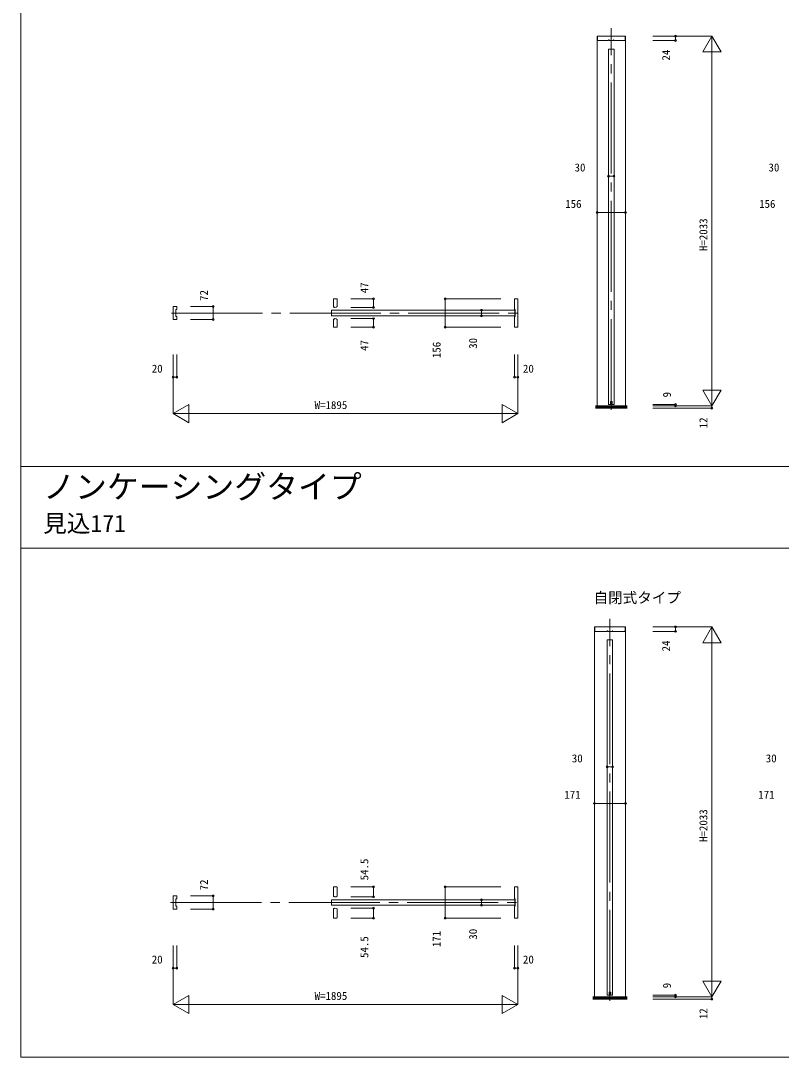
# Model space of a CAD drawing. Units: millimetres, scale not verified. Extents: x -14341 to 14341, y -10000 to 10000.
# Drawn here: x -14341 to -10162, y -10000 to -4303 of the extents above; entities that cross this region are included whole.
import ezdxf
from ezdxf.enums import TextEntityAlignment as Align

# ---------------------------------------------------------------- set-up
doc = ezdxf.new("R2010")
doc.units = ezdxf.units.MM
doc.header["$LTSCALE"] = 50
doc.linetypes.add('USER1', pattern=[13, 10, -1, 1, -1])
doc.layers.add('0-0_0', color=7, linetype='Continuous')
for name, color, linetype, lineweight in [('0-1_YKK_F1', 7, 'Continuous', 18), ('0-3_YKK_N1', 2, 'Continuous', 18), ('0-4_YKK_B1', 4, 'Continuous', 18), ('0-5_YKK_Z1', 7, 'Continuous', 18)]:
    doc.layers.add(name, color=color, linetype=linetype, lineweight=lineweight)
doc.styles.add('ＭＳ ゴシック', font='')
doc.styles.get('ＭＳ ゴシック').set_extended_font_data('MS Gothic')

msp = doc.modelspace()

# ---------------------------------------------------------------- linework, layer by layer
at = {"layer": '0-1_YKK_F1'}
for p, q in [((-14340.51, -10000), (-14340.51, 10000)), ((-14340.51, -6752.5), (14159.49, -6752.5)), ((-14340.51, -7202.5), (14159.49, -7202.5)), ((-14340.51, -10000), (14340.51, -10000))]:
    msp.add_line(p, q, dxfattribs=at)
at = {"layer": '0-3_YKK_N1'}
for p, q in [((-10868.01, -4387.5), (-10543.01, -4387.5)), ((-10868.01, -4411.5), (-10743.01, -4411.5)), ((-10743.01, -4387.5), (-10743.01, -4411.5)), ((-10593.01, -4474.1), (-10543.01, -4387.5)), ((-10543.01, -6420.5), (-10543.01, -4387.5)), ((-10543.01, -4387.5), (-10493.01, -4474.1)), ((-10593.01, -4474.1), (-10493.01, -4474.1)), ((-11081.01, -5156.88), (-11111.01, -5156.88)), ((-11174.01, -5356.88), (-11018.01, -5356.88)), ((-12527.51, -5831.5), (-12402.51, -5831.5)), ((-12402.51, -5878.5), (-12402.51, -5831.5)), ((-12008.51, -5987.5), (-12008.51, -5831.5)), ((-11703.51, -5831.5), (-12008.51, -5831.5)), ((-13408.51, -5873.5), (-13283.51, -5873.5)), ((-13283.51, -5945.5), (-13283.51, -5873.5)), ((-12527.51, -5878.5), (-12402.51, -5878.5)), ((-11808.51, -5924.5), (-11808.51, -5894.5)), ((-13408.51, -5945.5), (-13283.51, -5945.5)), ((-12527.51, -5940.5), (-12402.51, -5940.5)), ((-12402.51, -5940.5), (-12402.51, -5987.5)), ((-12527.51, -5987.5), (-12402.51, -5987.5)), ((-11703.51, -5987.5), (-12008.51, -5987.5)), ((-13503.51, -6137.5), (-13503.51, -6462.5)), ((-13483.51, -6137.5), (-13483.51, -6262.5)), ((-11628.51, -6137.5), (-11628.51, -6262.5)), ((-11608.51, -6137.5), (-11608.51, -6462.5)), ((-13503.51, -6262.5), (-13483.51, -6262.5)), ((-11608.51, -6262.5), (-11628.51, -6262.5)), ((-10593.01, -6333.9), (-10493.01, -6333.9)), ((-13503.51, -6462.5), (-13416.91, -6412.5)), ((-13416.91, -6412.5), (-13416.91, -6512.5)), ((-11695.11, -6412.5), (-11695.11, -6512.5)), ((-11695.11, -6412.5), (-11608.51, -6462.5)), ((-10868.01, -6411.5), (-10743.01, -6411.5)), ((-10868.01, -6420.5), (-10543.01, -6420.5)), ((-10868.01, -6432.5), (-10543.01, -6432.5)), ((-10743.01, -6411.5), (-10743.01, -6420.5)), ((-10543.01, -6420.5), (-10543.01, -6432.5)), ((-13503.51, -6462.5), (-11608.51, -6462.5)), ((-13503.51, -6462.5), (-13416.91, -6512.5)), ((-11695.11, -6512.5), (-11608.51, -6462.5)), ((-10868.01, -7635), (-10543.01, -7635)), ((-10868.01, -7659), (-10743.01, -7659)), ((-10743.01, -7635), (-10743.01, -7659)), ((-10593.01, -7721.6), (-10543.01, -7635)), ((-10543.01, -9668), (-10543.01, -7635)), ((-10543.01, -7635), (-10493.01, -7721.6)), ((-10593.01, -7721.6), (-10493.01, -7721.6)), ((-11088.51, -8404.38), (-11118.51, -8404.38)), ((-11189.01, -8604.38), (-11018.01, -8604.38)), ((-13408.51, -9113.5), (-13283.51, -9113.5)), ((-13283.51, -9185.5), (-13283.51, -9113.5)), ((-12527.51, -9064), (-12402.51, -9064)), ((-12402.51, -9118.5), (-12402.51, -9064)), ((-12008.51, -9235), (-12008.51, -9064)), ((-11703.51, -9064), (-12008.51, -9064)), ((-12527.51, -9118.5), (-12402.51, -9118.5)), ((-11808.51, -9164.5), (-11808.51, -9134.5)), ((-13408.51, -9185.5), (-13283.51, -9185.5)), ((-12527.51, -9180.5), (-12402.51, -9180.5)), ((-12402.51, -9180.5), (-12402.51, -9235)), ((-12527.51, -9235), (-12402.51, -9235)), ((-11703.51, -9235), (-12008.51, -9235)), ((-13503.51, -9385), (-13503.51, -9710)), ((-13483.51, -9385), (-13483.51, -9510)), ((-11628.51, -9385), (-11628.51, -9510)), ((-11608.51, -9385), (-11608.51, -9710)), ((-13503.51, -9510), (-13483.51, -9510)), ((-11608.51, -9510), (-11628.51, -9510)), ((-10593.01, -9581.4), (-10493.01, -9581.4)), ((-13503.51, -9710), (-13416.91, -9660)), ((-13416.91, -9660), (-13416.91, -9760)), ((-11695.11, -9660), (-11695.11, -9760)), ((-11695.11, -9660), (-11608.51, -9710)), ((-10868.01, -9659), (-10743.01, -9659)), ((-10868.01, -9668), (-10543.01, -9668)), ((-10868.01, -9680), (-10543.01, -9680)), ((-10743.01, -9659), (-10743.01, -9668)), ((-10543.01, -9668), (-10543.01, -9680)), ((-13503.51, -9710), (-11608.51, -9710)), ((-13503.51, -9710), (-13416.91, -9760)), ((-11695.11, -9760), (-11608.51, -9710))]:
    msp.add_line(p, q, dxfattribs=at)
for points in [[(-10593.01, -6333.9), (-10543.01, -6420.5), (-10493.01, -6333.9)], [(-10593.01, -9581.4), (-10543.01, -9668), (-10493.01, -9581.4)]]:
    msp.add_lwpolyline(points, dxfattribs=at)
for centre in [(-10743.01, -4387.5), (-10743.01, -4411.5), (-11111.01, -5156.88), (-11081.01, -5156.88), (-11174.01, -5356.88), (-11018.01, -5356.88), (-12402.51, -5831.5), (-12008.51, -5831.5), (-13283.51, -5873.5), (-12402.51, -5878.5), (-11808.51, -5894.5), (-11808.51, -5924.5), (-13283.51, -5945.5), (-12402.51, -5940.5), (-12402.51, -5987.5), (-12008.51, -5987.5), (-13503.51, -6262.5), (-13483.51, -6262.5), (-11628.51, -6262.5), (-11608.51, -6262.5), (-10743.01, -6411.5), (-10743.01, -6420.5), (-10543.01, -6432.5), (-10743.01, -7635), (-10743.01, -7659), (-11118.51, -8404.38), (-11088.51, -8404.38), (-11189.01, -8604.38), (-11018.01, -8604.38), (-13283.51, -9113.5), (-12402.51, -9064), (-12402.51, -9118.5), (-12008.51, -9064), (-11808.51, -9134.5), (-11808.51, -9164.5), (-13283.51, -9185.5), (-12402.51, -9180.5), (-12402.51, -9235), (-12008.51, -9235), (-13503.51, -9510), (-13483.51, -9510), (-11628.51, -9510), (-11608.51, -9510), (-10743.01, -9659), (-10743.01, -9668), (-10543.01, -9680)]:
    msp.add_circle(centre, 5, dxfattribs=at)
at = {"layer": '0-4_YKK_B1'}
for p, q in [((-11174.01, -4387.5), (-11018.01, -4387.5)), ((-11174.01, -6420.5), (-11174.01, -4387.5)), ((-11169.51, -4411.5), (-11110.51, -4411.5)), ((-11018.01, -6420.5), (-11018.01, -4387.5)), ((-11111.01, -4459), (-11111.01, -6411.5)), ((-12602.51, -5873.54), (-12602.51, -5833.5)), ((-11628.51, -5833.5), (-11628.51, -5888.5)), ((-13488.51, -5891.5), (-13488.51, -5927.5)), ((-13484.51, -5889.5), (-13486.51, -5889.5)), ((-12632.51, -5896.5), (-12630.51, -5894.5)), ((-12632.51, -5896.5), (-12632.51, -5922.5)), ((-12630.51, -5924.5), (-12632.51, -5922.5)), ((-11627.01, -5894.5), (-12630.51, -5894.5)), ((-11627.01, -5924.5), (-12630.51, -5924.5)), ((-11627.51, -5889.5), (-11625.51, -5889.5)), ((-11627.01, -5894.5), (-11625.01, -5896.5)), ((-11627.01, -5924.5), (-11625.01, -5922.5)), ((-11625.01, -5922.5), (-11625.01, -5896.5)), ((-11623.51, -5891.5), (-11623.51, -5927.5)), ((-13486.51, -5929.5), (-13484.51, -5929.5)), ((-12602.51, -5945.46), (-12602.51, -5985.5)), ((-11628.51, -5930.5), (-11628.51, -5985.5)), ((-11625.51, -5929.5), (-11627.51, -5929.5)), ((-11111.01, -6411.5), (-11100.51, -6411.5)), ((-11091.51, -6411.5), (-11091.51, -6395.5)), ((-11091.51, -6411.5), (-11081.01, -6411.5)), ((-11189.01, -7635), (-11018.01, -7635)), ((-11189.01, -9668), (-11189.01, -7635)), ((-11184.51, -7659), (-11118.01, -7659)), ((-11018.01, -9668), (-11018.01, -7635)), ((-11118.51, -7706.5), (-11118.51, -9659)), ((-12602.51, -9113.54), (-12602.51, -9066)), ((-11628.51, -9066), (-11628.51, -9128.5)), ((-13488.51, -9131.5), (-13488.51, -9167.5)), ((-13484.51, -9129.5), (-13486.51, -9129.5)), ((-13486.51, -9169.5), (-13484.51, -9169.5)), ((-12632.51, -9136.5), (-12630.51, -9134.5)), ((-12632.51, -9136.5), (-12632.51, -9162.5)), ((-12630.51, -9164.5), (-12632.51, -9162.5)), ((-11627.01, -9134.5), (-12630.51, -9134.5)), ((-11627.01, -9164.5), (-12630.51, -9164.5)), ((-11628.51, -9170.5), (-11628.51, -9233)), ((-11627.51, -9129.5), (-11625.51, -9129.5)), ((-11625.51, -9169.5), (-11627.51, -9169.5)), ((-11627.01, -9134.5), (-11625.01, -9136.5)), ((-11627.01, -9164.5), (-11625.01, -9162.5)), ((-11625.01, -9162.5), (-11625.01, -9136.5)), ((-11623.51, -9131.5), (-11623.51, -9167.5)), ((-12602.51, -9185.46), (-12602.51, -9233)), ((-11118.51, -9659), (-11108.01, -9659)), ((-11099.01, -9659), (-11099.01, -9643)), ((-11099.01, -9659), (-11088.51, -9659))]:
    msp.add_line(p, q, dxfattribs=at)
for points in [[(-11020.51, -4409.5), (-11020.51, -4387.5), (-11064.31, -4387.5), (-11146.71, -4387.5), (-11171.51, -4387.5), (-11171.51, -4409.5)], [(-11110.51, -4411.5), (-11110.51, -4408.5), (-11107.51, -4408.5), (-11107.51, -4411.5), (-11084.51, -4411.5), (-11084.51, -4408.5), (-11081.51, -4408.5), (-11081.51, -4411.5), (-11022.51, -4411.5)], [(-11111.01, -4459), (-11081.01, -4459), (-11081.01, -6411.5)], [(-12604.51, -5831.5), (-12622.51, -5831.5), (-12622.51, -5876.5), (-12616.01, -5876.5), (-12616.01, -5878.5), (-12614.51, -5878.5)], [(-11626.51, -5987.5), (-11608.51, -5987.5), (-11608.51, -5962.5), (-11608.51, -5856.5), (-11608.51, -5831.5), (-11626.51, -5831.5)], [(-13483.51, -5930.5), (-13483.51, -5945.5), (-13503.51, -5945.5), (-13503.51, -5873.5), (-13490.51, -5873.5), (-13483.51, -5873.5), (-13483.51, -5888.5)], [(-12604.51, -5987.5), (-12622.51, -5987.5), (-12622.51, -5942.5), (-12616.01, -5942.5), (-12616.01, -5940.5), (-12614.51, -5940.5)], [(-11100.51, -6411.5), (-11100.51, -6395.5), (-11091.51, -6395.5)], [(-11020.51, -7657), (-11020.51, -7635), (-11045.31, -7635), (-11161.71, -7635), (-11186.51, -7635), (-11186.51, -7657)], [(-11118.01, -7659), (-11118.01, -7656), (-11115.01, -7656), (-11115.01, -7659), (-11092.01, -7659), (-11092.01, -7656), (-11089.01, -7656), (-11089.01, -7659), (-11022.51, -7659)], [(-11118.51, -7706.5), (-11088.51, -7706.5), (-11088.51, -9659)], [(-13483.51, -9170.5), (-13483.51, -9185.5), (-13503.51, -9185.5), (-13503.51, -9113.5), (-13490.51, -9113.5), (-13483.51, -9113.5), (-13483.51, -9128.5)], [(-12604.51, -9064), (-12622.51, -9064), (-12622.51, -9116.5), (-12616.01, -9116.5), (-12616.01, -9118.5), (-12614.51, -9118.5)], [(-11626.51, -9235), (-11608.51, -9235), (-11608.51, -9202.5), (-11608.51, -9089), (-11608.51, -9064), (-11626.51, -9064)], [(-12604.51, -9235), (-12622.51, -9235), (-12622.51, -9182.5), (-12616.01, -9182.5), (-12616.01, -9180.5), (-12614.51, -9180.5)], [(-11108.01, -9659), (-11108.01, -9643), (-11099.01, -9643)]]:
    msp.add_lwpolyline(points, dxfattribs=at)
for centre, radius, start, end in [((-11169.51, -4409.5), 2, 180, 270), ((-11022.51, -4409.5), 2, 270, 360), ((-12604.51, -5833.5), 2, 0, 90), ((-11626.51, -5833.5), 2, 90, 180), ((-13486.51, -5891.5), 2, 90, 180), ((-13484.51, -5888.5), 1, 270, 0), ((-12614.51, -5860.25), 18.25, 270, 309.61913), ((-12603.51, -5873.54), 1, 309.61913, 0), ((-11627.51, -5888.5), 1, 180, 270), ((-11625.51, -5891.5), 2, 0, 90), ((-13486.51, -5927.5), 2, 180, 270), ((-13484.51, -5930.5), 1, 0, 90), ((-12614.51, -5958.75), 18.25, 50.38087, 90), ((-12603.51, -5945.46), 1, 0, 50.38087), ((-11627.51, -5930.5), 1, 90, 180), ((-11625.51, -5927.5), 2, 270, 0), ((-12604.51, -5985.5), 2, 270, 0), ((-11626.51, -5985.5), 2, 180, 270), ((-11184.51, -7657), 2, 180, 270), ((-11022.51, -7657), 2, 270, 360), ((-12614.51, -9100.25), 18.25, 270, 309.61913), ((-12604.51, -9066), 2, 0, 90), ((-12603.51, -9113.54), 1, 309.61913, 360), ((-11626.51, -9066), 2, 90, 180), ((-13486.51, -9131.5), 2, 90, 180), ((-13486.51, -9167.5), 2, 180, 270), ((-13484.51, -9128.5), 1, 270, 0), ((-13484.51, -9170.5), 1, 0, 90), ((-11627.51, -9128.5), 1, 180, 270), ((-11627.51, -9170.5), 1, 90, 180), ((-11625.51, -9131.5), 2, 0, 90), ((-11625.51, -9167.5), 2, 270, 0), ((-12614.51, -9198.75), 18.25, 50.38087, 90), ((-12603.51, -9185.46), 1, 0, 50.38087), ((-12604.51, -9233), 2, 270, 0), ((-11626.51, -9233), 2, 180, 270)]:
    msp.add_arc(centre, radius, start, end, dxfattribs=at)
at = {"layer": '0-5_YKK_Z1', "linetype": 'USER1'}
for p, q in [((-11096.01, -6442.38), (-11096.01, -4343.5)), ((-13512, -5909.5), (-11598.05, -5909.5)), ((-11103.51, -9689.88), (-11103.51, -7591)), ((-13517.59, -9149.5), (-11588.88, -9149.5))]:
    msp.add_line(p, q, dxfattribs=at)
at = {"layer": '0-5_YKK_Z1'}
for p, q in [((-11008.96, -6420.5), (-11183.03, -6420.5)), ((-11183.03, -6423.5), (-11008.96, -6423.5)), ((-11183.03, -6426.5), (-11008.96, -6426.5)), ((-11183.03, -6429.5), (-11008.96, -6429.5)), ((-11008.96, -6432.5), (-11183.03, -6432.5)), ((-11008.96, -9668), (-11198.03, -9668)), ((-11198.03, -9671), (-11008.96, -9671)), ((-11198.03, -9674), (-11008.96, -9674)), ((-11198.03, -9677), (-11008.96, -9677)), ((-11008.96, -9680), (-11198.03, -9680))]:
    msp.add_line(p, q, dxfattribs=at)

# ---------------------------------------------------------------- texts
at = {"layer": '0-0_0', "style": 'ＭＳ ゴシック'}
for s, height, p in [('ノンケーシングタイプ', 128.3, (-14217.32, -6966.87)), ('見込171', 95.31, (-14217.32, -7141.87)), ('自閉式タイプ', 58.65, (-11193.28, -7521.04))]:
    msp.add_text(s, height=height, dxfattribs=at).set_placement(p, align=Align.BOTTOM_LEFT)
at = {"layer": '0-3_YKK_N1', "color": 7, "style": 'ＭＳ ゴシック'}
for s, p in [('24', (-10759.88, -4522.03)), ('H=2033', (-10555.01, -5569)), ('47', (-12417.67, -5801.01)), ('72', (-13298.67, -5843.01)), ('47', (-12417.67, -6117.99)), ('156', (-12020.51, -6157.57)), ('30', (-11820.51, -6106.25)), ('9', (-10755.01, -6373.35)), ('12', (-10555.01, -6543.16)), ('24', (-10759.88, -7769.53)), ('H=2033', (-10555.01, -8816.5)), ('54.5', (-12417.67, -9027.7)), ('72', (-13298.67, -9083.01)), ('54.5', (-12417.67, -9454.3)), ('171', (-12020.51, -9395.07)), ('30', (-11820.51, -9353.75)), ('9', (-10755.01, -9620.85)), ('12', (-10555.01, -9790.66))]:
    msp.add_text(s, height=43.99, rotation=90, dxfattribs=at).set_placement(p, align=Align.BOTTOM_LEFT)
for s, p in [('30', (-11297.79, -5144.88)), ('30', (-10232.29, -5144.88)), ('156', (-11349.18, -5344.88)), ('156', (-10283.68, -5344.88)), ('20', (-13620.71, -6250.5)), ('20', (-11581.31, -6250.5)), ('W=1895', (-12726.01, -6450.5)), ('30', (-11312.79, -8392.38)), ('30', (-10247.29, -8392.38)), ('171', (-11354.18, -8592.38)), ('171', (-10288.68, -8592.38)), ('20', (-13620.71, -9498)), ('20', (-11581.31, -9498)), ('W=1895', (-12726.01, -9698))]:
    msp.add_text(s, height=43.99, dxfattribs=at).set_placement(p, align=Align.BOTTOM_LEFT)

doc.saveas('drawing.dxf')
